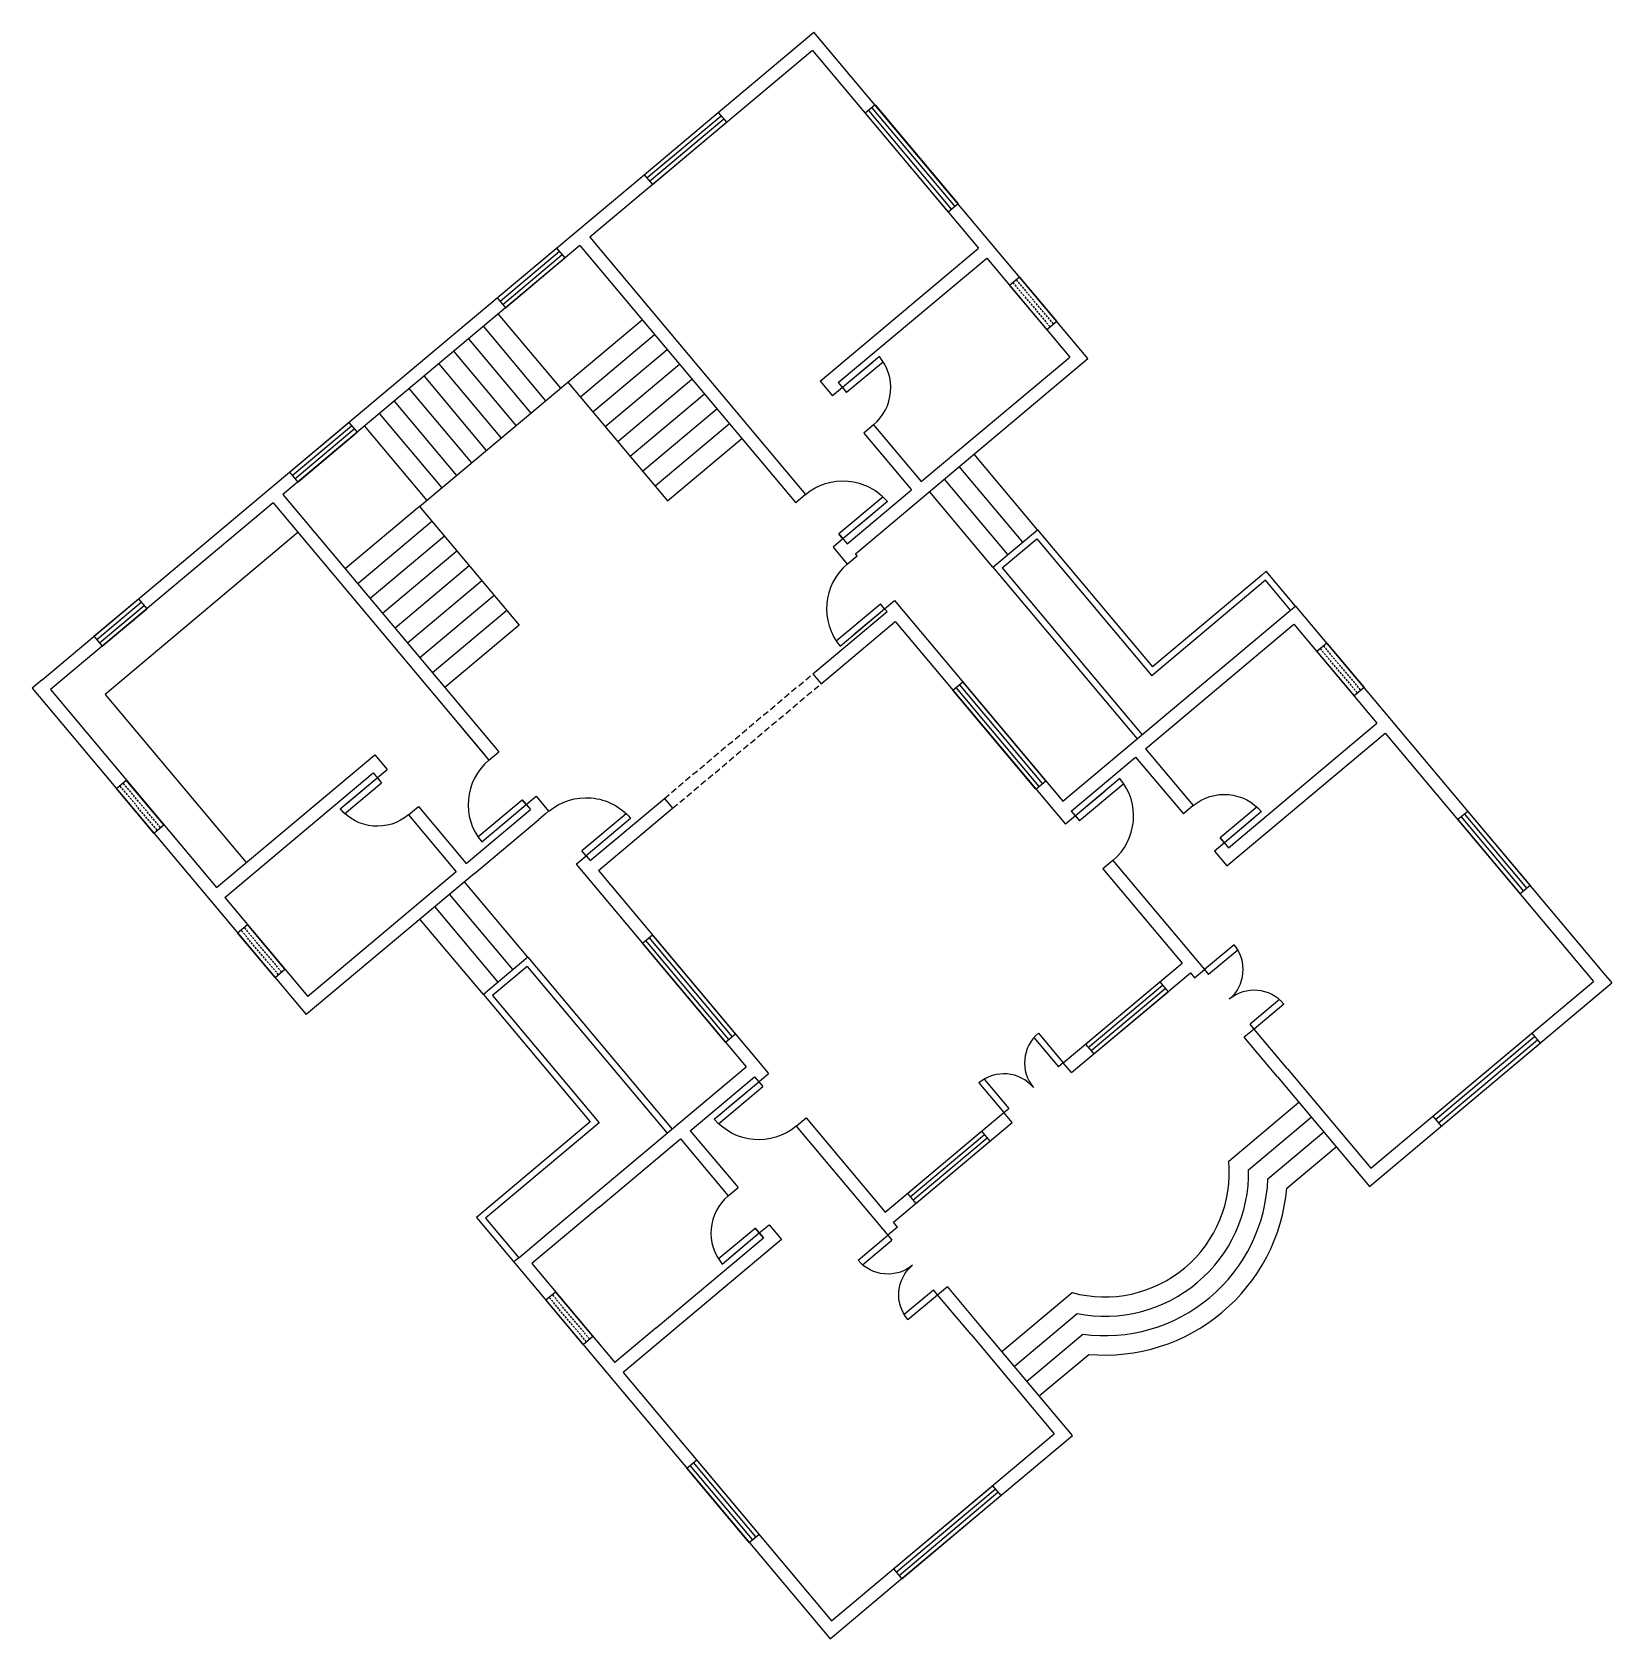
# Model space of a CAD drawing. Header units: millimetres. Extents: x -938220 to 926261, y -44187 to 232552.
# Drawn here: x 859588 to 884045, y 67840 to 92718 of the extents above; entities that cross this region are included whole.
import ezdxf

# ---------------------------------------------------------------- set-up
doc = ezdxf.new("R2010")
doc.units = ezdxf.units.MM
doc.linetypes.add('HIDDEN', pattern=[9.525, 6.35, -3.175])
for name, color, linetype in [('ARCH', 235, 'Continuous'), ('DOORS', 30, 'Continuous'), ('STEPS', 11, 'Continuous'), ('TEXT', 170, 'Continuous'), ('VENTILATOR', 130, 'Continuous')]:
    doc.layers.add(name, color=color, linetype=linetype)
doc.layers.add('walls', color=7, linetype='Continuous', true_color=0xf8ce8b)
doc.layers.add('WINDOWS', color=7, linetype='Continuous', true_color=0xd4e480)
doc.layers.get('TEXT').off()

# ---------------------------------------------------------------- blocks, each defined once
blk = doc.blocks.new('W3')
at = {"layer": 'WINDOWS', "ltscale": 5}
for p, q in [((-450, 200), (-450, 0)), ((-450, 200), (450, 200)), ((-450, 133), (450, 133)), ((-450, 67), (450, 67)), ((-450, 0), (450, 0)), ((450, 200), (450, 0))]:
    blk.add_line(p, q, dxfattribs=at)
blk = doc.blocks.new('W2')
at = {"layer": 'WINDOWS', "ltscale": 5}
for p, q in [((-600, 200), (-600, 0)), ((-600, 200), (600, 200)), ((-600, 133), (600, 133)), ((-600, 67), (600, 67)), ((-600, 0), (600, 0)), ((600, 200), (600, 0))]:
    blk.add_line(p, q, dxfattribs=at)
blk = doc.blocks.new('W1')
at = {"layer": 'WINDOWS', "ltscale": 5}
for p, q in [((-750, 200), (-750, 0)), ((-750, 200), (750, 200)), ((-750, 133), (750, 133)), ((-750, 67), (750, 67)), ((-750, 0), (750, 0)), ((750, 200), (750, 0))]:
    blk.add_line(p, q, dxfattribs=at)
blk = doc.blocks.new('W')
at = {"layer": 'WINDOWS', "ltscale": 5}
for p, q in [((11726, 13760), (11726, 13560)), ((11726, 13760), (13726, 13760)), ((11726, 13694), (13726, 13694)), ((13726, 13760), (13726, 13560)), ((11726, 13627), (13726, 13627)), ((11726, 13560), (13726, 13560))]:
    blk.add_line(p, q, dxfattribs=at)
blk = doc.blocks.new('WW')
at = {"layer": 'walls', "ltscale": 5}
blk.add_blockref('W', (-12726, -13560), dxfattribs=at)
blk = doc.blocks.new('V1')
at = {"layer": 'VENTILATOR', "ltscale": 5}
for p, q in [((-450, 200), (-450, 0)), ((-450, 200), (450, 200)), ((-450, 0), (450, 0)), ((450, 200), (450, 0))]:
    blk.add_line(p, q, dxfattribs=at)
at = {"layer": 'VENTILATOR', "linetype": 'HIDDEN', "ltscale": 5}
for p, q in [((-450, 133), (450, 133)), ((-450, 67), (450, 67))]:
    blk.add_line(p, q, dxfattribs=at)
blk = doc.blocks.new('D1')
at = {"layer": 'DOORS', "ltscale": 5}
for p, q in [((0, 900), (0, 0)), ((100, 894.427191), (100, 0)), ((0, 600), (0, 0)), ((0, 0), (100, 0)), ((0, 0), (100, 0))]:
    blk.add_line(p, q, dxfattribs=at)
blk.add_arc((0, 0), 900, 0, 90, dxfattribs=at)
blk = doc.blocks.new('D2')
at = {"layer": 'DOORS', "ltscale": 5}
for p, q in [((0, 750), (0, 0)), ((0, 600), (0, 0)), ((100, 744), (100, 0)), ((0, 0), (100, 0)), ((0, 0), (100, 0)), ((0, 0), (100, 0))]:
    blk.add_line(p, q, dxfattribs=at)
blk.add_arc((3, 0), 747, 0, 90.2477, dxfattribs=at)
blk = doc.blocks.new('DD')
at = {"layer": 'DOORS', "ltscale": 5}
for p, q in [((0, 600), (0, 0)), ((0, 600), (0, 0)), ((100, 592), (100, 0)), ((1100, 592), (1100, 0)), ((1200, 600), (1200, 0)), ((1200, 600), (1200, 0)), ((0, 0), (100, 0)), ((1200, 0), (1100, 0))]:
    blk.add_line(p, q, dxfattribs=at)
for centre, start, end in [((0, 0), 0, 90), ((1200, 0), 90, 180)]:
    blk.add_arc(centre, 600, start, end, dxfattribs=at)

msp = doc.modelspace()

# ---------------------------------------------------------------- linework, layer by layer
at = {"layer": 'ARCH', "linetype": 'HIDDEN', "ltscale": 15}
for p, q in [((869376.2, 80853.8), (871674.3, 82782.1)), ((869504.7, 80700.6), (871802.9, 82628.9))]:
    msp.add_line(p, q, dxfattribs=at)
at = {"layer": 'STEPS', "ltscale": 5}
for p, q in [((866804.2, 88352.8), (867768.4, 87203.7)), ((867883.3, 87300.1), (869426, 85461.6)), ((864735.9, 86617.3), (865700, 85468.2)), ((875153.5, 85014.2), (874172.3, 86183.6)), ((874923.7, 84821.4), (873942.5, 85990.8)), ((874464.1, 84435.7), (873482.9, 85605.1)), ((874693.9, 84628.6), (873712.7, 85797.9)), ((865585.1, 85371.8), (864436.1, 84407.6)), ((865585.1, 85371.8), (867127.8, 83533.3)), ((865778, 85142), (864628.9, 84177.8)), ((865970.8, 84912.1), (864821.7, 83948)), ((866163.6, 84682.3), (865014.6, 83718.1)), ((866356.5, 84452.5), (865207.4, 83488.3)), ((866549.3, 84222.7), (865400.2, 83258.5)), ((866742.1, 83992.9), (865593.1, 83028.7)), ((866935, 83763.1), (865785.9, 82798.9)), ((867127.8, 83533.3), (865978.8, 82569.1)), ((867033.5, 78200.7), (866052.2, 79370.1)), ((867263.3, 78393.5), (866282, 79562.9)), ((866803.6, 78007.8), (865822.4, 79177.2)), ((866573.8, 77815), (865592.6, 78984.4)), ((875181.2, 71602), (875181.2, 71602)), ((875190.2, 71609.5), (875190.2, 71609.5))]:
    msp.add_line(p, q, dxfattribs=at)
at = {"layer": 'STEPS', "ltscale": 10}
for p, q in [((866574.4, 88159.9), (867538.5, 87010.9)), ((867883.3, 87300.1), (869032.3, 88264.3)), ((866344.5, 87967.1), (867308.7, 86818)), ((868076.1, 87070.3), (869225.2, 88034.5)), ((865884.9, 87581.4), (866849.1, 86432.4)), ((866114.7, 87774.3), (867078.9, 86625.2)), ((868268.9, 86840.5), (869418, 87804.7)), ((868461.8, 86610.7), (869610.8, 87574.9)), ((865655.1, 87388.6), (866619.3, 86239.5)), ((868654.6, 86380.9), (869803.7, 87345.1)), ((865425.3, 87195.8), (866389.5, 86046.7)), ((865585.1, 85371.8), (867883.3, 87300.1)), ((868847.4, 86151.1), (869996.5, 87115.2)), ((865195.5, 87002.9), (866159.7, 85853.9)), ((869040.3, 85921.2), (870189.3, 86885.4)), ((864965.7, 86810.1), (865929.8, 85661)), ((869233.1, 85691.4), (870382.2, 86655.6)), ((869426, 85461.6), (870575, 86425.8))]:
    msp.add_line(p, q, dxfattribs=at)
at = {"layer": 'STEPS', "ltscale": 5}
for points in [[(874602.7, 72291.5), (875687.4, 73201.7, 0.5230204), (878114.2, 75238), (879198.9, 76148.2)], [(874795.5, 72061.7), (875765.5, 72875.6, 0.477824), (878421.8, 75104.5), (879391.8, 75918.4)], [(874988.3, 71831.9), (875852.7, 72557.2, 0.4426268), (878720.2, 74963.3), (879584.6, 75688.6)], [(875181.2, 71602), (875947.2, 72244.8, 0.4142136), (879011.4, 74816), (879777.4, 75458.8)]]:
    msp.add_lwpolyline(points, format="xyb", dxfattribs=at)
at = {"layer": 'walls', "ltscale": 5}
for p, q in [((870210.6, 91475), (871691.8, 92717.9)), ((875934.2, 87662), (871691.8, 92717.9)), ((871667.2, 92436.1), (868220, 89543.6)), ((871667.2, 92436.1), (874238.3, 89372)), ((869061.5, 90510.9), (870210.6, 91475)), ((867708.4, 89375.4), (869061.5, 90510.9)), ((868066.7, 89415), (863470.5, 85558.3)), ((866789.1, 88604.1), (867732.5, 89395.7)), ((868066.7, 89415), (871409.2, 85431.6)), ((868220, 89543.6), (871562.4, 85560.2)), ((871787, 87315), (874238.3, 89372)), ((872068.7, 87290.4), (874366.9, 89218.8)), ((874366.9, 89218.8), (875652.4, 87686.7)), ((865410.2, 87447.1), (866789.1, 88604.1)), ((872333.8, 84640.9), (875934.2, 87662)), ((873354.3, 85758.3), (875652.4, 87686.7)), ((871787, 87315), (871979.8, 87085.2)), ((872133, 87213.8), (871979.8, 87085.2)), ((872068.7, 87290.4), (872197.3, 87137.2)), ((872615.1, 86639.3), (872461.9, 86510.7)), ((872615.1, 86639.3), (873354.3, 85758.3)), ((872461.9, 86510.7), (873201.1, 85629.8)), ((872205.2, 84794.1), (873201.1, 85629.8)), ((863317.3, 85429.8), (859870.1, 82537.2)), ((863317.3, 85429.8), (866595.5, 81522.9)), ((863470.5, 85558.3), (866813, 81574.9)), ((871562.4, 85560.2), (871409.2, 85431.6)), ((872141, 84870.7), (871987.7, 84742.2)), ((872076.7, 84947.3), (872205.2, 84794.1)), ((874464.1, 84435.7), (875153.5, 85014.2)), ((874605, 84423.4), (875141.2, 84873.3)), ((875141.2, 84873.3), (876921.7, 82751.4)), ((875153.5, 85014.2), (876934.1, 82892.3)), ((871987.7, 84742.2), (872208.3, 84479.3)), ((872208.3, 84479.3), (872361.6, 84607.8)), ((872361.6, 84607.8), (872333.8, 84640.9)), ((874464.1, 84435.7), (876696.8, 81774.9)), ((874605, 84423.4), (876773.4, 81839.2)), ((878619.4, 84306.4), (878694.5, 84372.4)), ((879148.1, 83831.8), (878694.5, 84372.4)), ((878683.6, 84229.8), (876921.7, 82751.4)), ((878619.4, 84306.4), (876934.1, 82892.3)), ((879071.5, 83767.5), (878683.6, 84229.8)), ((872786.9, 83789.8), (872940.1, 83918.4)), ((872940.1, 83918.4), (875547.7, 80810.7)), ((871674.3, 82782.1), (872823.4, 83746.3)), ((871802.9, 82628.9), (872951.9, 83593.1)), ((872786.9, 83789.8), (872823.4, 83746.3)), ((872951.9, 83593.1), (875587.4, 80452.3)), ((875547.7, 80810.7), (879071.5, 83767.5)), ((879071.5, 83767.5), (879148.1, 83831.8)), ((879071.5, 83767.5), (879148.1, 83831.8)), ((879148.1, 83831.8), (883916.7, 78148.8)), ((876825.4, 81621.7), (879123.5, 83550)), ((879123.5, 83550), (880409.1, 82017.9)), ((859741.5, 82690.4), (859588.3, 82561.9)), ((871674.3, 82782.1), (871802.9, 82628.9)), ((859588.3, 82561.9), (863830.7, 77506)), ((859870.1, 82537.2), (862441.2, 79473)), ((866081.3, 82135.8), (866659.8, 81446.3)), ((878086.3, 79807.8), (880537.6, 81864.7)), ((878110.9, 80089.6), (880409.1, 82017.9)), ((880537.6, 81864.7), (883763.5, 78020.3)), ((876825.4, 81621.7), (877564.6, 80740.7)), ((866659.8, 81446.3), (866813, 81574.9)), ((875676.3, 80657.5), (876672.1, 81493.1)), ((876672.1, 81493.1), (877411.4, 80612.2)), ((864932.2, 81171.6), (865085.4, 81300.1)), ((867238.3, 80756.9), (867391.5, 80885.4)), ((867391.5, 80885.4), (867584.3, 80655.6)), ((865414.3, 80597.1), (865567.5, 80725.6)), ((867174, 80833.5), (867302.6, 80680.3)), ((867531.8, 80611.6), (867431.1, 80527.1)), ((867531.8, 80611.6), (867584.3, 80655.6)), ((868227.1, 79889.6), (869376.2, 80853.8)), ((868355.7, 79736.4), (869504.7, 80700.6)), ((869376.2, 80853.8), (869504.7, 80700.6)), ((875676.3, 80657.5), (875804.8, 80504.3)), ((877564.6, 80740.7), (877411.4, 80612.2)), ((865414.3, 80597.1), (866153.5, 79716.1)), ((866435.3, 79691.5), (867431.1, 80527.1)), ((875740.6, 80580.9), (875587.4, 80452.3)), ((878046.7, 80166.2), (877893.4, 80037.6)), ((877982.4, 80242.8), (878110.9, 80089.6)), ((868011.7, 79835.2), (868164.9, 79963.8)), ((868164.9, 79963.8), (868227.1, 79889.6)), ((876319.1, 79891.4), (876165.9, 79762.9)), ((876319.1, 79891.4), (877736.9, 78201.8)), ((877893.4, 80037.6), (878086.3, 79807.8)), ((866435.3, 79691.5), (863830.7, 77506)), ((866153.5, 79716.1), (863855.4, 77787.7)), ((868011.7, 79835.2), (870645, 76696.9)), ((868355.7, 79736.4), (870991.1, 76595.6)), ((876165.9, 79762.9), (877390.8, 78303)), ((867263.3, 78393.5), (866573.8, 77815)), ((867263.3, 78393.5), (869496, 75732.7)), ((867250.9, 78252.6), (866714.7, 77802.7)), ((867250.9, 78252.6), (869419.4, 75668.4)), ((875552.3, 76760.4), (877390.8, 78303)), ((875680.9, 76607.1), (877519.4, 78149.8)), ((877583.7, 78073.2), (877736.9, 78201.8)), ((883916.7, 78148.8), (884045.3, 77995.6)), ((878508.2, 77282.5), (878355, 77154)), ((878867.6, 76543.1), (878355, 77154)), ((879020.8, 76671.6), (878508.2, 77282.5)), ((867562.5, 74110.3), (870645, 76696.9)), ((875680.9, 76607.1), (875552.3, 76760.4)), ((879020.8, 76671.6), (880316.3, 75127.7)), ((869777.7, 75708), (870773.6, 76543.6)), ((870773.6, 76543.6), (870902.2, 76390.4)), ((870837.9, 76467), (870991.1, 76595.6)), ((871416.4, 75777.6), (871569.6, 75906.2)), ((871569.6, 75906.2), (872794.6, 74446.3)), ((872794.6, 74446.3), (874633.1, 75989)), ((874761.6, 75835.8), (874633.1, 75989)), ((871416.4, 75777.6), (872834.2, 74087.9)), ((872923.1, 74293.1), (874761.6, 75835.8)), ((868365.1, 74522.6), (869624.5, 75579.5)), ((870363.7, 74698.5), (870517, 74827.1)), ((868365.1, 74522.6), (867326.4, 73651.1)), ((870845.8, 74124), (870999, 74252.5)), ((872987.4, 74216.5), (872834.2, 74087.9)), ((869251.6, 72655.8), (870910.1, 74047.4)), ((870910.1, 74047.4), (870845.8, 74124)), ((867121.2, 73740), (867044.6, 73675.8)), ((873605.5, 73168.7), (873758.7, 73297.2)), ((874124.6, 72550.1), (873605.5, 73168.7)), ((874277.8, 72678.7), (873758.7, 73297.2)), ((869251.6, 72655.8), (868612, 72119)), ((869383.3, 72505.2), (868740.5, 71965.8)), ((874124.6, 72550.1), (875413.6, 71013.9))]:
    msp.add_line(p, q, dxfattribs=at)
for points in [[(859741.5, 82690.4), (865410.2, 87447.1)], [(863704.3, 84968.5), (860716.8, 82461.6), (862900.8, 79858.7)], [(862441.2, 79473), (864892.6, 81530), (865085.4, 81300.1)], [(862569.8, 79319.8), (864867.9, 81248.2), (864996.5, 81095)], [(865567.5, 80725.6), (866306.7, 79844.7), (867302.6, 80680.3)], [(862569.8, 79319.8), (863855.4, 77787.7)], [(877519.4, 78149.8), (877583.7, 78073.2)], [(878867.6, 76543.1), (880291.7, 74845.9), (884045.3, 77995.6)], [(880316.3, 75127.7), (883763.5, 78020.3)], [(866573.8, 77815), (868228, 75843.6), (866466.1, 74365.2), (871941.8, 67839.6), (872966.8, 68699.6), (875695.4, 70989.2), (874277.8, 72678.7)], [(866714.7, 77802.7), (868368.9, 75831.3), (866607, 74352.9), (867121.2, 73740), (867562.5, 74110.3)], [(869777.7, 75708), (870517, 74827.1)], [(869624.5, 75579.5), (870363.7, 74698.5)], [(870999, 74252.5), (871191.9, 74022.7), (869383.3, 72505.2)], [(870781.6, 74200.6), (870910.1, 74047.4)], [(872987.4, 74216.5), (872923.1, 74293.1)], [(867326.4, 73651.1), (868612, 72119)], [(868740.5, 71965.8), (871966.4, 68121.3), (872859.5, 68870.7), (875413.6, 71013.9)]]:
    msp.add_lwpolyline(points, dxfattribs=at)

# ---------------------------------------------------------------- block references
at = {"layer": 'DOORS', "ltscale": 5}
for name, p, rotation in [('D2', (872133, 87213.8), 310), ('D1', (872786.9, 83789.8), 130), ('D1', (867238.3, 80756.9), 130), ('D1', (875740.6, 80580.9), 310), ('DD', (877736.9, 78201.8), 310), ('DD', (874633.1, 75989), 40), ('D2', (870845.8, 74124), 130)]:
    msp.add_blockref(name, p, dxfattribs=dict(at, rotation=rotation))
at = {"layer": 'DOORS', "ltscale": 5, "xscale": -1}
for name, p, rotation in [('D1', (872141, 84870.7), 310), ('D2', (864932.2, 81171.6), 130), ('D1', (868164.9, 79963.8), 310), ('D2', (878046.7, 80166.2), 310), ('D1', (870837.9, 76467), 130), ('DD', (872834.2, 74087.9), 130)]:
    msp.add_blockref(name, p, dxfattribs=dict(at, rotation=rotation))
at = {"layer": 'TEXT', "ltscale": 5, "rotation": 130}
for p in [(874639.9, 81891.5), (869834.1, 77974.5)]:
    msp.add_blockref('WW', p, dxfattribs=at)
at = {"layer": 'VENTILATOR', "ltscale": 5, "rotation": 130}
for p in [(861335.6, 80790.6), (863212.6, 78553.8), (867981.2, 72870.8)]:
    msp.add_blockref('V1', p, dxfattribs=at)
at = {"layer": 'WINDOWS', "ltscale": 5}
for name, p, rotation in [('WW', (873127.3, 90696), 310), ('W1', (869764.6, 90839.7), 40), ('W2', (867377.3, 88836.5), 40), ('V1', (875010.7, 88451.5), 310), ('W2', (864159.9, 86136.8), 40), ('W3', (861019.1, 83501.4), 40), ('V1', (879766.3, 82784), 310), ('W1', (882144.6, 79949.6), 310), ('W1', (876600.1, 77378.5), 40), ('WW', (882168.7, 76420.9), 40), ('W1', (873842.4, 75064.5), 40), ('W1', (870359.5, 70036.4), 130), ('WW', (873818.6, 69414.4), 40)]:
    msp.add_blockref(name, p, dxfattribs=dict(at, rotation=rotation))

doc.saveas('drawing.dxf')
